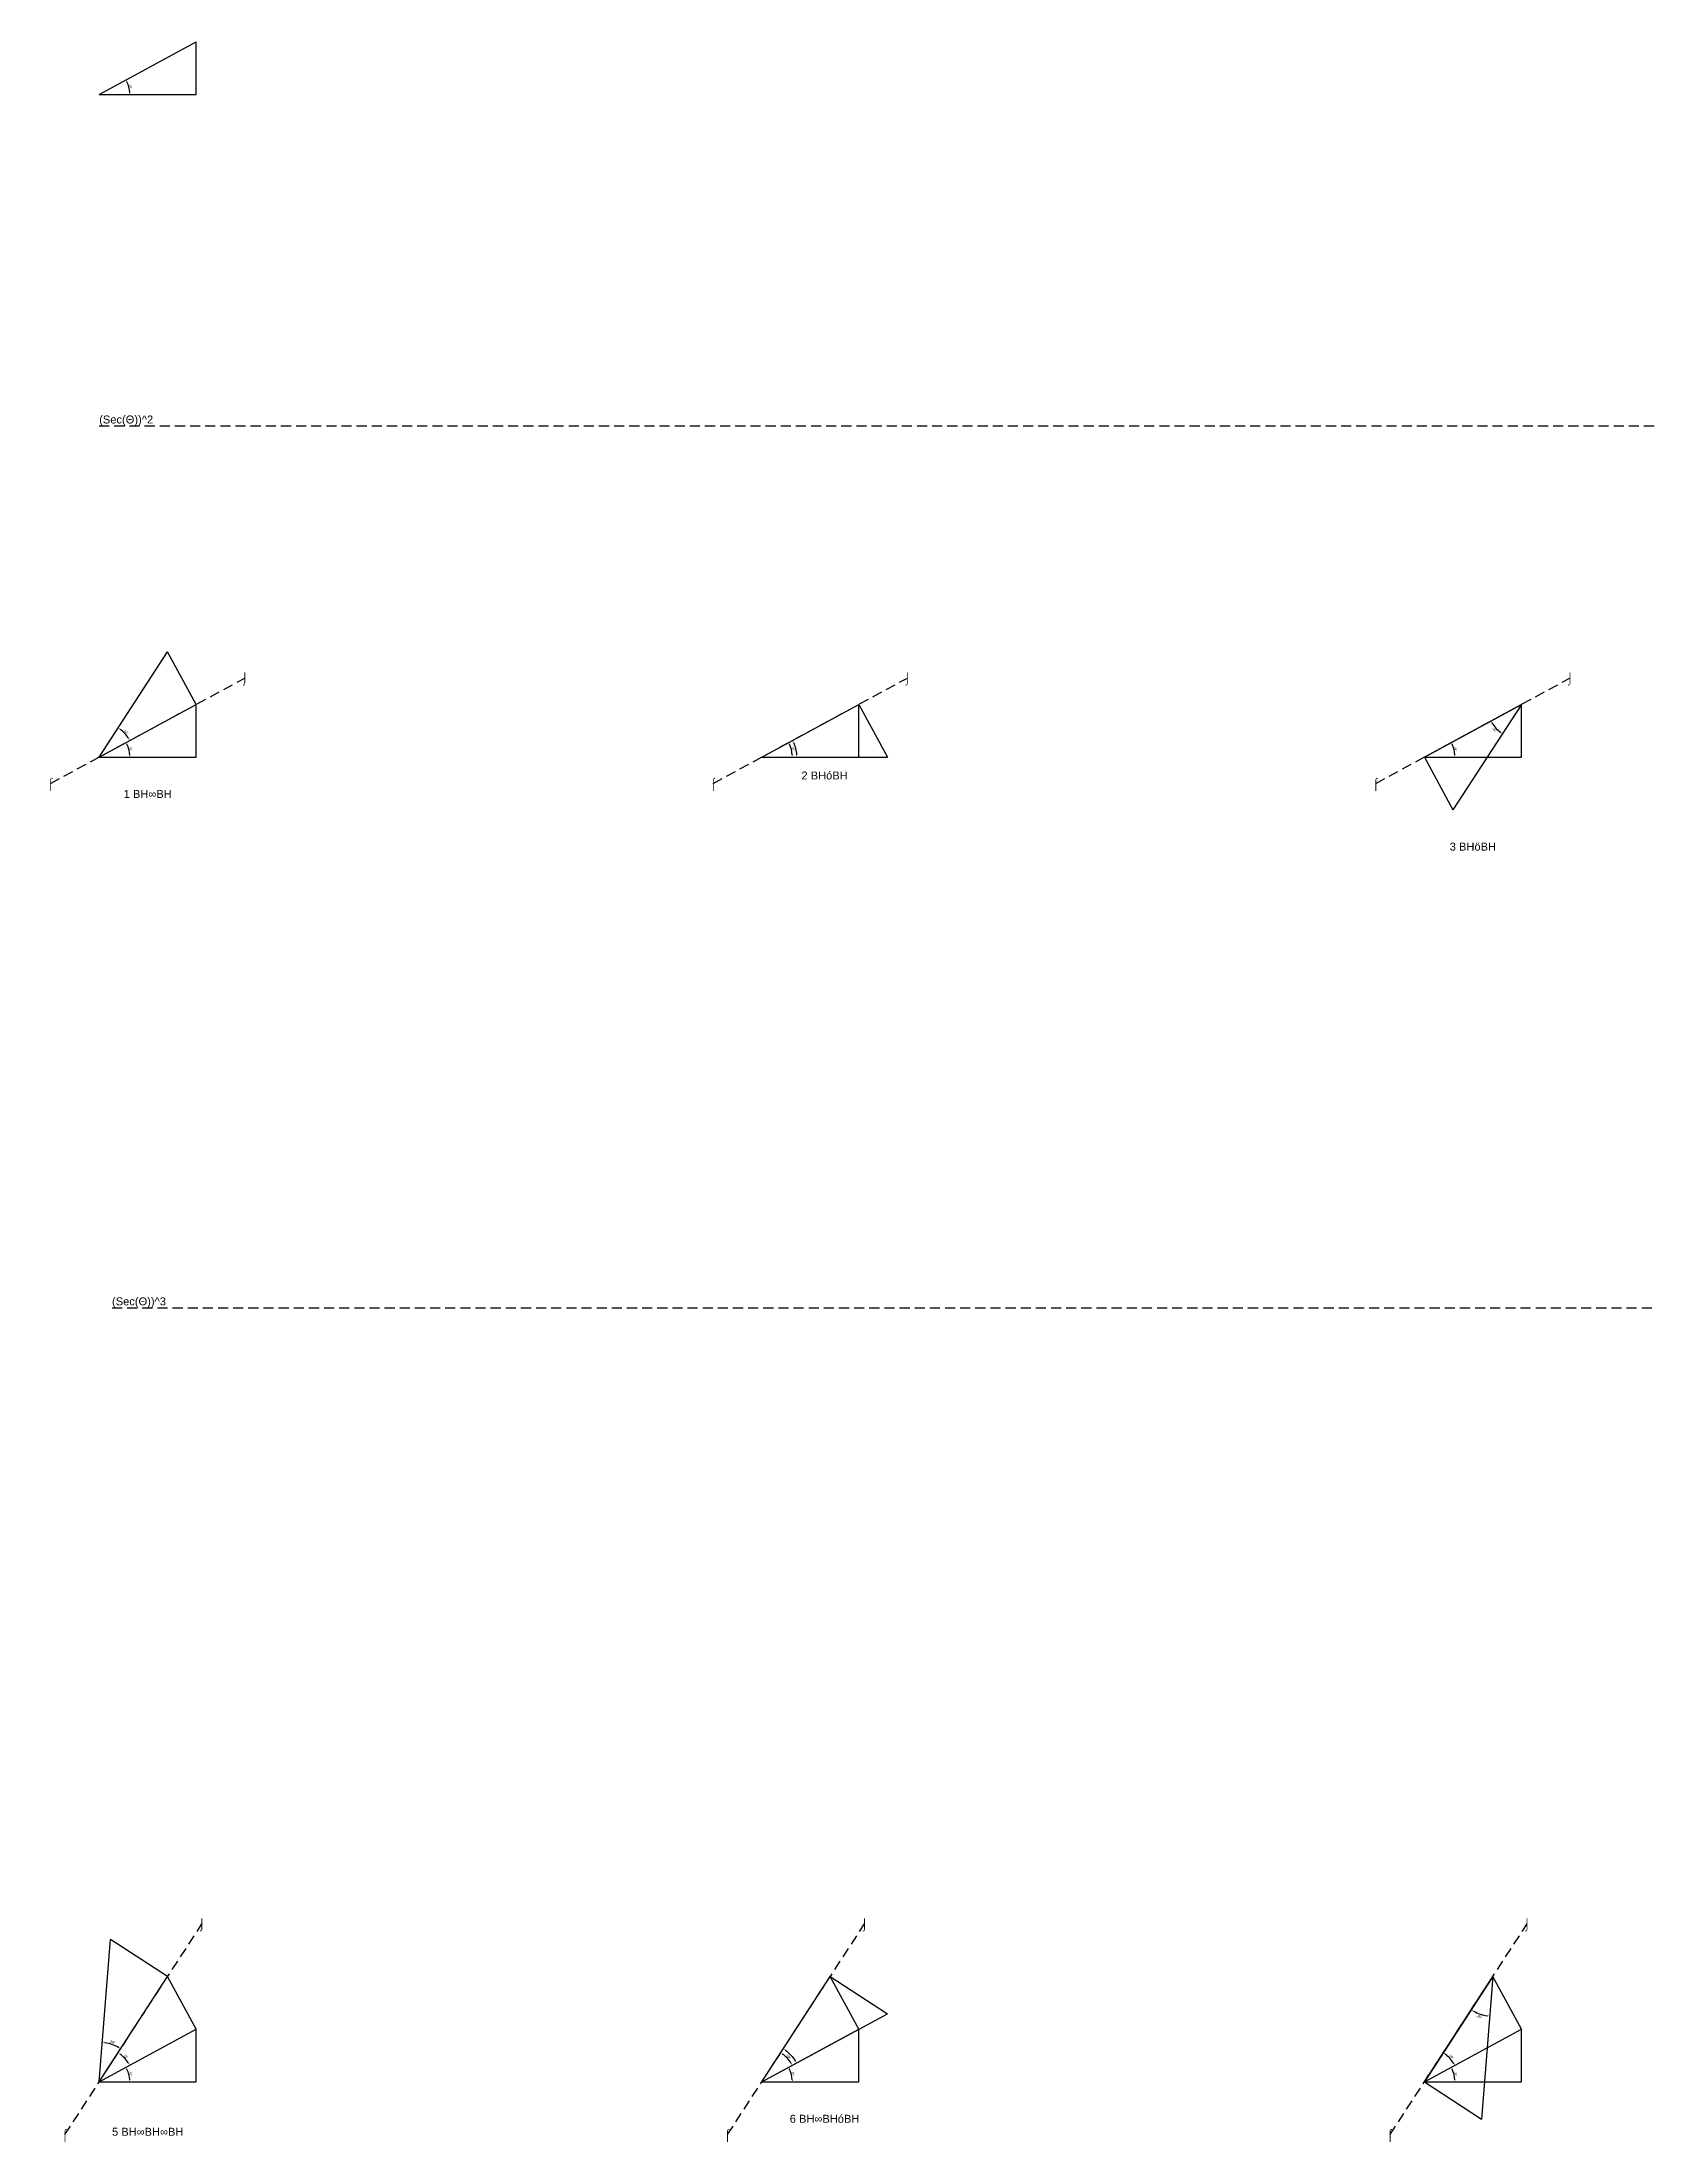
# Model space of a CAD drawing. Header units: millimetres. Extents: x 1423577 to 4401751, y -454579 to 121312.
# Drawn here: x 1423577 to 1625581, y -142898 to 121312 of the extents above; entities that cross this region are included whole.
import ezdxf
from ezdxf.enums import TextEntityAlignment as Align

# ---------------------------------------------------------------- set-up
doc = ezdxf.new("R2010")
doc.units = ezdxf.units.MM
doc.header["$PDMODE"] = 35
doc.linetypes.add('DASHED', pattern=[19.05, 12.7, -6.35])
for name, color, linetype in [('BASE', 170, 'Continuous'), ('HYPOTENUSE', 20, 'Continuous'), ('PERPENDICULAR', 90, 'Continuous')]:
    doc.layers.add(name, color=color, linetype=linetype)
doc.styles.add('Arial', font='arial_0.ttf')
doc.dimstyles.new('ISO-25', dxfattribs={"dimtxt": 250, "dimasz": 100, "dimexe": 1.25, "dimexo": 0.625, "dimgap": 100, "dimtad": 1, "dimdec": 0, "dimtxsty": 'Arial', "dimcen": 2.5, "dimadec": 0, "dimazin": 0, "dimtfac": 1, "dimtdec": 0, "dimtmove": 0, "dimatfit": 3, "dimfxl": 1, "dimarcsym": 0})

# ---------------------------------------------------------------- blocks, each defined once
blk = doc.blocks.new('*D2')
at = {"color": 0, "lineweight": -2, "transparency": 16777216}
blk.add_arc((0, 0), 3850, 3.72107, 24.76727, dxfattribs=at)
at = {"color": 0, "transparency": 16777216}
for points in [[(3459, 1594), (3533, 1632), (3384, 1836)], [(3884, 251), (3800, 249), (3850, 0)]]:
    blk.add_solid(points, dxfattribs=at)
at = {"layer": 'Defpoints', "color": 0, "transparency": 16777216}
for p in [(12208, 6625), (0, 0), (0, 0), (3797, 635), (12208, 0)]:
    blk.add_point(p, dxfattribs=at)
at = {"color": 0, "transparency": 16777216, "insert": (3952, 1003), "char_height": 250, "attachment_point": 5, "rotation": 284.24417, "style": 'Arial'}
blk.add_mtext('28°', dxfattribs=at)
blk = doc.blocks.new('GTN')
at = {"layer": 'BASE'}
blk.add_line((0, 0), (12208.3, 0), dxfattribs=at)
at = {"layer": 'HYPOTENUSE'}
blk.add_line((0, 0), (12208.3, 6625.3), dxfattribs=at)
at = {"layer": 'PERPENDICULAR'}
blk.add_line((12208.3, 0), (12208.3, 6625.3), dxfattribs=at)
at = {"color": 6}
dim = blk.add_angular_dim_2l(base=(3797.3, 635.2), line1=((0, 0), (12208.3, 0)), line2=((0, 0), (12208.3, 6625.3)), dimstyle='ISO-25', override={"dimasz": 250}, dxfattribs=at)
dim.commit()
dim.dimension.update_dxf_attribs({"geometry": '*D2', "text_midpoint": (3952.4, 1003.3)})

msp = doc.modelspace()

# ---------------------------------------------------------------- linework, layer by layer
at = {"linetype": 'DASHED', "ltscale": 100}
for p, q in [((1430768, 73016), (2180838, 73016)), ((1424664, 28033), (1449080, 41283)), ((1508005, 28033), (1532421, 41283)), ((1591346, 28033), (1615763, 41283)), ((1432383, -37934), (2182453, -37934)), ((1426462, -141962), (1443687, -115461)), ((1509803, -141962), (1527028, -115461)), ((1593144, -141962), (1610369, -115461))]:
    msp.add_line(p, q, dxfattribs=at)

# ---------------------------------------------------------------- block references
for p in [(1430768, 114687), (1430768, 31345), (1514109, 31345), (1597450, 31345), (1430768, -135337), (1514109, -135337), (1597450, -135337)]:
    msp.add_blockref('GTN', p)
for p, xscale, yscale, zscale, rotation in [((1430768, 31345), 1.137767409785081, 1.137767409785081, 1.137767409785081, 28.48833276179128), ((1514109, 31345), -1.137767409785081, 1.137767409785081, 1.137767409785081, 208.4883327617913), ((1609658, 37971), 1.137767409785081, 1.137767409785081, 1.137767409785081, 208.4883327617913), ((1430768, -135337), 1.294514678769053, 1.294514678769053, 1.294514678769053, 56.97666552358253), ((1430768, -135337), 1.137767409785081, 1.137767409785081, 1.137767409785081, 28.48833276179128), ((1514109, -135337), 1.137767409785081, 1.137767409785081, 1.137767409785081, 28.48833276179128), ((1514109, -135337), -1.294514678769053, 1.294514678769053, 1.294514678769053, 236.9766655235826), ((1597450, -135337), 1.137767409785081, 1.137767409785081, 1.137767409785081, 28.48833276179128), ((1606063, -122086), 1.294514678769053, 1.294514678769053, 1.294514678769053, 236.9766655235826)]:
    msp.add_blockref('GTN', p, dxfattribs=dict(at, xscale=xscale, yscale=yscale, zscale=zscale, rotation=rotation))

# ---------------------------------------------------------------- texts
at = {"linetype": 'DASHED', "ltscale": 100, "style": 'Arial'}
for s, p in [('(Sec(Θ))^ 2', (1430768, 73016)), ('(Sec(Θ))^ 3', (1432383, -37934))]:
    msp.add_text(s, height=1000, dxfattribs=at).set_placement(p, align=Align.BOTTOM_LEFT)
for s, p in [('⌡', (1449080, 41283)), ('⌡', (1532421, 41283)), ('⌡', (1615763, 41283)), ('2 BHóBH', (1522011, 29027)), ('⌠', (1424664, 28033)), ('1 BH∞BH', (1436872, 26708)), ('⌠', (1508005, 28033)), ('⌠', (1591346, 28033)), ('3 BHöBH', (1603554, 20082)), ('⌡', (1443687, -115461)), ('⌡', (1527028, -115461)), ('⌡', (1610369, -115461)), ('6 BH∞BHóBH', (1522011, -139974)), ('⌠', (1426462, -141962)), ('5 BH∞BH∞BH', (1436872, -141610)), ('⌠', (1509803, -141962)), ('⌠', (1593144, -141962))]:
    msp.add_text(s, height=1000, dxfattribs=at).set_placement(p, align=Align.MIDDLE_CENTER)

doc.saveas('drawing.dxf')
